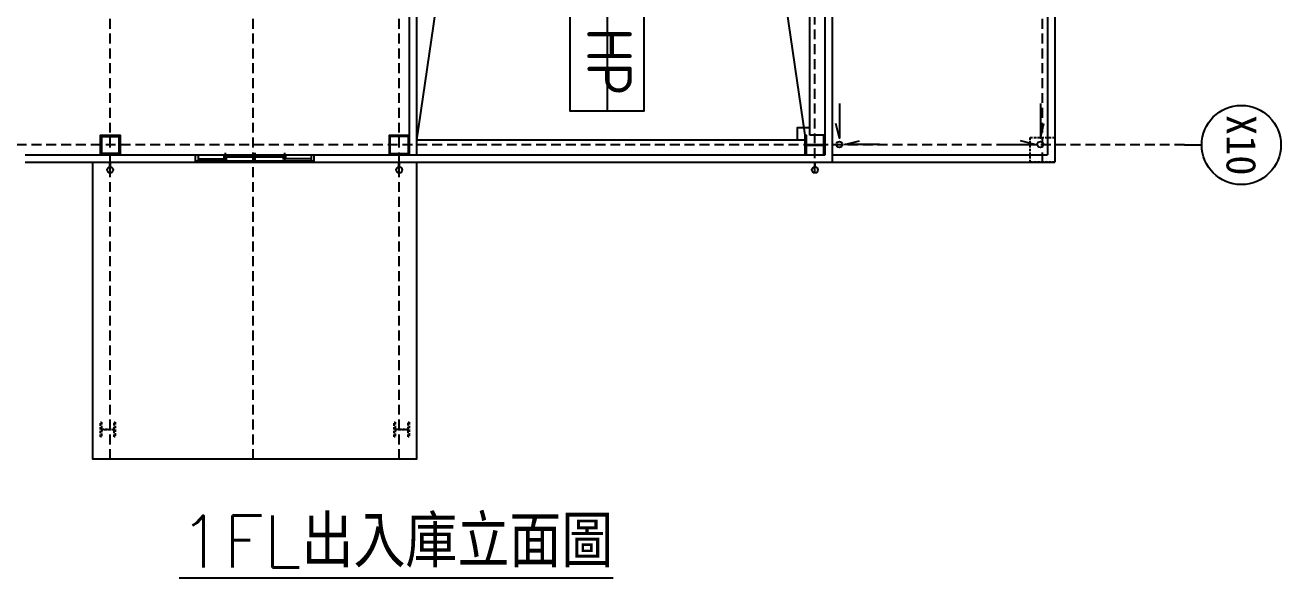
# Model space of a CAD drawing. Extents: x 0 to 210250, y -124674 to 148500.
# Drawn here: x 173217 to 198593, y -49459 to -38288 of the extents above; entities that cross this region are included whole.
import ezdxf
from ezdxf.enums import TextEntityAlignment as Align

# ---------------------------------------------------------------- set-up
doc = ezdxf.new("R2010")
doc.units = 0
doc.header["$LTSCALE"] = 400
for name, pattern in [('CEN', [17, 15, -1, 0, -1]), ('CENTER', [23, 20, -1, 1, -1]), ('HIDDEN2', [0.1875, 0.125, -0.0625]), ('HIDDENX2', [0.75, 0.5, -0.25])]:
    doc.linetypes.add(name, pattern=pattern)
doc.layers.get('0').update_dxf_attribs({"linetype": 'CONTINUOUS'})
doc.layers.get('DEFPOINTS').update_dxf_attribs({"linetype": 'CONTINUOUS'})
for name, color, linetype in [('BEAM', 3, 'CONTINUOUS'), ('C1', 1, 'CONTINUOUS'), ('CENTER', 6, 'CEN'), ('COLUMN', 1, 'CONTINUOUS'), ('DIM', 2, 'CONTINUOUS'), ('GZ_4', 4, 'CENTER'), ('NOTE', 6, 'CONTINUOUS'), ('PAINT', 3, 'CONTINUOUS'), ('WALL', 2, 'CONTINUOUS'), ('WATER', 5, 'CONTINUOUS'), ('WINDOW', 3, 'CONTINUOUS'), ('WINDOWP', 4, 'CONTINUOUS')]:
    doc.layers.add(name, color=color, linetype=linetype)
doc.styles.add('CHINA', font='romans.shx', dxfattribs={"bigfont": 'chineset.shx'})
doc.styles.add('LSP', font='SimSun.ttf')
doc.styles.get("Standard").update_dxf_attribs({"font": 'ISOCP.SHX', "bigfont": 'CHINESET.SHX'})

# ---------------------------------------------------------------- blocks, each defined once
blk = doc.blocks.new('*U202')
at = {"layer": 'WALL', "linetype": 'Continuous'}
for p, q in [((7.5, 120), (-7.5, 120)), ((7.5, -120), (-7.5, -120))]:
    blk.add_line(p, q, dxfattribs=at)
at = {"layer": 'WINDOW', "linetype": 'Continuous'}
for p, q in [((-7.5, 114), (4.5, 114)), ((0.5, 114), (0.5, 56)), ((4.5, -120), (4.5, 120)), ((-11.5, 60), (8.5, 60)), ((-3.5, -64), (-3.5, 64)), ((-11.5, 0), (8.5, 0)), ((-11.5, -60), (8.5, -60)), ((0.5, -114), (0.5, -56)), ((-7.5, -114), (4.5, -114))]:
    blk.add_line(p, q, dxfattribs=at)
at = {"layer": 'WINDOWP', "linetype": 'Continuous'}
for p, q in [((-7.5, -120), (-7.5, 120)), ((7.5, -120), (7.5, 120))]:
    blk.add_line(p, q, dxfattribs=at)

msp = doc.modelspace()

# ---------------------------------------------------------------- linework, layer by layer
at = {"color": 0}
msp.add_lwpolyline([(184226.643, -25312.121), (184226.643, -40019.959), (185726.643, -40019.959), (185726.643, -25312.121)], dxfattribs=at)
at = {"layer": 'BEAM', "linetype": 'Continuous'}
for p, q in [((193876.643, -28409.959), (193876.643, -40909.959)), ((194026.643, -28259.959), (194026.643, -41059.959)), ((188976.643, -40609.959), (181126.643, -40609.959)), ((181126.643, -40609.959), (181126.643, -40909.959)), ((188976.643, -40909.959), (188976.643, -40609.959)), ((181126.643, -40909.959), (188976.643, -40909.959)), ((189526.643, -40909.959), (193876.643, -40909.959)), ((189526.643, -41059.959), (194026.643, -41059.959))]:
    msp.add_line(p, q, dxfattribs=at)
msp.add_lwpolyline([(189076.643, -40509.959), (189076.643, -34809.959), (189376.643, -34809.959), (189376.643, -40509.959), (189076.643, -40509.959)], dxfattribs=at)
at = {"layer": 'C1'}
msp.add_circle((197792.569, -40709.959), 800, dxfattribs=at)
at = {"layer": 'CENTER', "linetype": 'HIDDENX2'}
for p, q in [((174936.643, -47059.959), (174936.643, -25312.121)), ((177826.643, -47059.959), (177826.643, -25312.121)), ((180776.643, -47059.959), (180776.643, -25312.121)), ((189176.643, -41274.959), (189176.643, -25312.121)), ((193776.643, -41059.959), (193776.643, -25312.121)), ((196644.435, -40709.959), (162204.298, -40709.959))]:
    msp.add_line(p, q, dxfattribs=at)
at = {"layer": 'COLUMN', "linetype": 'Continuous'}
for points in [[(174736.643, -40909.959), (174736.643, -40509.959), (175136.643, -40509.959), (175136.643, -40909.959)], [(174764.643, -40881.959), (174764.643, -40537.959), (175108.643, -40537.959), (175108.643, -40881.959)], [(180576.643, -40909.959), (180576.643, -40509.959), (180976.643, -40509.959), (180976.643, -40909.959)], [(180596.643, -40889.959), (180596.643, -40529.959), (180956.643, -40529.959), (180956.643, -40889.959)]]:
    msp.add_lwpolyline(points, close=True, dxfattribs=at)
at = {"layer": 'COLUMN', "color": 3, "linetype": 'Continuous'}
msp.add_lwpolyline([(188826.643, -40609.959), (188826.643, -40359.959), (189076.643, -40359.959)], dxfattribs=at)
at = {"layer": 'COLUMN'}
msp.add_lwpolyline([(188976.643, -40909.959), (188976.643, -40509.959), (188997.643, -40509.959), (188997.643, -40702.459), (189355.643, -40702.459), (189355.643, -40509.959), (189376.643, -40509.959), (189376.643, -40909.959), (189355.643, -40909.959), (189355.643, -40717.459), (188997.643, -40717.459), (188997.643, -40909.959), (188976.643, -40909.959)], dxfattribs=at)
at = {"layer": 'COLUMN', "color": 7, "linetype": 'HIDDEN2'}
for points in [[(193526.643, -41059.959), (193526.643, -40559.959), (194026.643, -40559.959), (194026.643, -41059.959), (193526.643, -41059.959)], [(175015.643, -46309.959), (175036.643, -46309.959), (175036.643, -46609.959), (175015.643, -46609.959), (175015.643, -46466.459), (174757.643, -46466.459), (174757.643, -46609.959), (174736.643, -46609.959), (174736.643, -46309.959), (174757.643, -46309.959), (174757.643, -46453.459), (175015.643, -46453.459), (175015.643, -46309.959)], [(180955.643, -46309.959), (180976.643, -46309.959), (180976.643, -46609.959), (180955.643, -46609.959), (180955.643, -46466.459), (180697.643, -46466.459), (180697.643, -46609.959), (180676.643, -46609.959), (180676.643, -46309.959), (180697.643, -46309.959), (180697.643, -46453.459), (180955.643, -46453.459), (180955.643, -46309.959)]]:
    msp.add_lwpolyline(points, dxfattribs=at)
at = {"layer": 'DEFPOINTS', "color": 3, "linetype": 'Continuous'}
for p, q in [((183344.335, -25312.121), (181126.643, -40609.959)), ((188976.643, -40509.959), (186773.448, -25312.121))]:
    msp.add_line(p, q, dxfattribs=at)
at = {"layer": 'DIM'}
msp.add_line((196644.435, -40709.959), (196992.569, -40709.959), dxfattribs=at)
at = {"layer": 'GZ_4'}
msp.add_line((184976.643, -25312.121), (184976.643, -40019.959), dxfattribs=at)
at = {"layer": 'PAINT', "linetype": 'Continuous'}
for p, q in [((174931.643, -41155.167), (174931.643, -41059.959)), ((174941.643, -41155.167), (174941.643, -41059.959)), ((180771.643, -41155.167), (180771.643, -41059.959)), ((180781.643, -41155.167), (180781.643, -41059.959)), ((189171.643, -41155.167), (189171.643, -41059.959)), ((189181.643, -41155.167), (189181.643, -41059.959))]:
    msp.add_line(p, q, dxfattribs=at)
msp.add_lwpolyline([(181126.643, -41059.959), (181126.643, -47059.959), (174586.643, -47059.959), (174586.643, -41059.959)], dxfattribs=at)
for centre in [(174936.643, -41214.959), (180776.643, -41214.959), (189176.643, -41214.959)]:
    msp.add_circle(centre, 60, dxfattribs=at)
at = {"layer": 'WALL', "linetype": 'Continuous'}
for p, q in [((189376.643, -25312.121), (189376.643, -40909.959)), ((189526.643, -25312.121), (189526.643, -41059.959)), ((180976.643, -37934.959), (180976.643, -40909.959)), ((181126.643, -37934.959), (181126.643, -40909.959)), ((173216.643, -40909.959), (176656.643, -40909.959)), ((173216.643, -41059.959), (176656.643, -41059.959)), ((179056.643, -40909.959), (189376.643, -40909.959)), ((179056.643, -41059.959), (189526.643, -41059.959))]:
    msp.add_line(p, q, dxfattribs=at)
at = {"layer": 'WATER', "linetype": 'Continuous'}
for points in [[(189671.375, -39873.019), (189671.375, -40572.383), (189599.028, -40276.962)], [(193731.911, -39873.019), (193731.911, -40572.383), (193804.259, -40276.962)], [(190479.261, -40698.991), (189779.897, -40698.991), (190075.318, -40626.644)], [(192924.026, -40698.991), (193623.389, -40698.991), (193327.969, -40626.644)]]:
    msp.add_lwpolyline(points, dxfattribs=at)
for centre in [(189671.375, -40698.991), (193731.911, -40698.991)]:
    msp.add_circle(centre, 60, dxfattribs=at)

# ---------------------------------------------------------------- block references
at = {"layer": 'WINDOW', "linetype": 'Continuous', "xscale": 10, "yscale": 10, "zscale": 10, "rotation": 270}
msp.add_blockref('*U202', (177856.643, -40984.959), dxfattribs=at)

# ---------------------------------------------------------------- texts
at = {"layer": 'C1', "style": 'LSP', "width": 1}
msp.add_text('X10', height=600, rotation=270, dxfattribs=at).set_placement((197789.717, -40714.431), align=Align.MIDDLE)
at = {"layer": 'DEFPOINTS', "color": 3, "insert": (185476.006, -38342.59), "char_height": 900, "attachment_point": 1, "rotation": 270}
msp.add_mtext_dynamic_manual_height_columns('HP', width=1450.26368, gutter_width=4500, heights=[0], dxfattribs=at)
at = {"layer": 'NOTE', "insert": (175606.279, -48198.501), "char_height": 1050, "attachment_point": 1, "line_spacing_factor": 0.466667, "style": 'CHINA'}
msp.add_mtext_dynamic_manual_height_columns('{\\L 1FL出入庫立面圖}', width=29752.28178, gutter_width=4500, heights=[0], dxfattribs=at)

doc.saveas('drawing.dxf')
